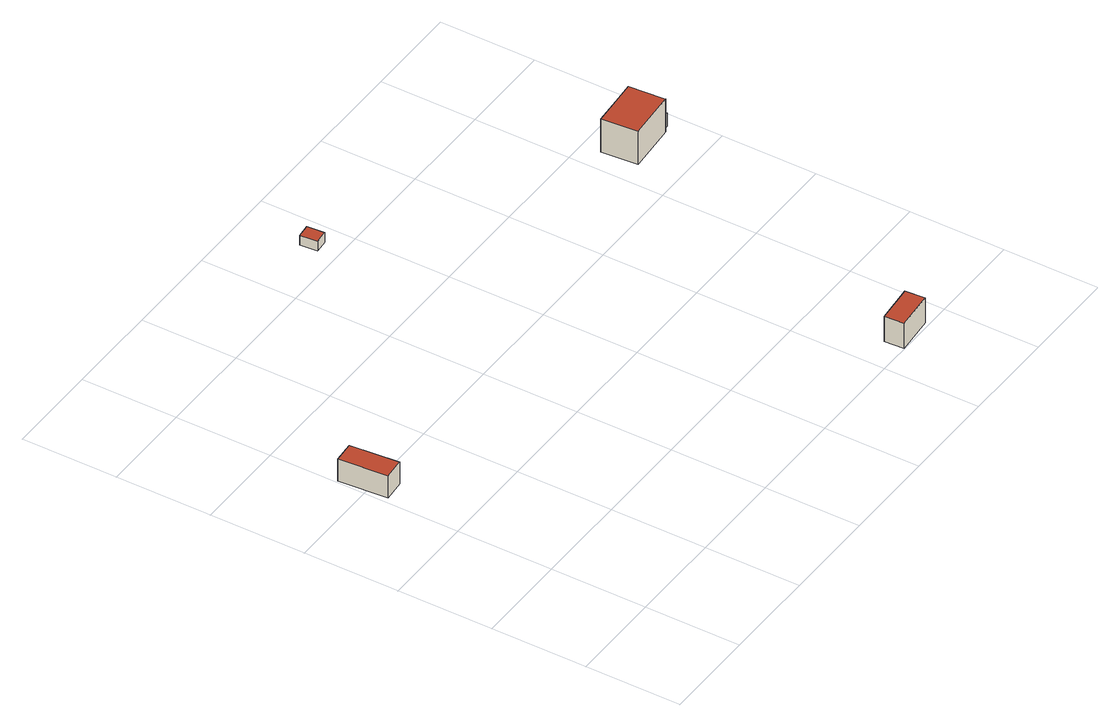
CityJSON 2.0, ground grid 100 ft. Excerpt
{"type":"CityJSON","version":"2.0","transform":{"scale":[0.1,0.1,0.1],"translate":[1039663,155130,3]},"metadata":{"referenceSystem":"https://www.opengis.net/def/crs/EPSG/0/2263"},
"CityObjects":{
"building1":{"type":"Building","attributes":{"name":"Bldg_1210000564","BIN":"4531158"},"geometry":[{"type":"MultiSurface","lod":"2","boundaries":[[[0,1,2,3]],[[4,5,6,7]],[[3,2,7,6]],[[0,3,6,5]],[[1,0,5,4]],[[2,1,4,7]]],"semantics":{"surfaces":[{"type":"RoofSurface","BIN":"4531158"},{"type":"GroundSurface"},{"type":"WallSurface"}],"values":[0,1,2,2,2,2]}}]},
"building2":{"type":"Building","attributes":{"name":"Bldg_1511013865","BIN":"4000000"},"geometry":[{"type":"MultiSurface","lod":"2","boundaries":[[[8,9,10,11]],[[12,13,14,15]],[[8,11,15,14]],[[9,8,14,13]],[[10,9,13,12]],[[11,10,12,15]]],"semantics":{"surfaces":[{"type":"RoofSurface","BIN":"4000000"},{"type":"GroundSurface"},{"type":"WallSurface"}],"values":[0,1,2,2,2,2]}}]},
"building3":{"type":"Building","attributes":{"name":"Bldg_1210015174","BIN":"4303310"},"geometry":[{"type":"MultiSurface","lod":"2","boundaries":[[[16,17,18,19]],[[20,21,22,23]],[[16,19,23,22]],[[17,16,22,21]],[[18,17,21,20]],[[19,18,20,23]]],"semantics":{"surfaces":[{"type":"RoofSurface","BIN":"4303310"},{"type":"GroundSurface"},{"type":"WallSurface"}],"values":[0,1,2,2,2,2]}}]},
"building4":{"type":"Building","attributes":{"name":"Bldg_1210000715","BIN":"4303158"},"geometry":[{"type":"MultiSurface","lod":"2","boundaries":[[[24,25,26,27,28,29]],[[30,31,32,33,34,35]],[[36,37,38,39,40,41,42,43]],[[29,28,43,42]],[[35,34,42,41]],[[30,35,41,40]],[[31,30,40,39]],[[32,31,39,38]],[[26,25,38,37]],[[27,26,37,36]],[[28,27,36,43]],[[32,25,24,33]],[[33,24,29,34]]],"semantics":{"surfaces":[{"type":"RoofSurface","BIN":"4303158"},{"type":"GroundSurface"},{"type":"WallSurface"}],"values":[0,0,1,2,2,2,2,2,2,2,2,2,2]}}]}
},
"vertices":[
[228,3301,278],[9,3282,278],[53,2772,278],[272,2791,278],[9,3282,23],[228,3301,23],[272,2791,23],[53,2772,23],
[2785,5377,135],[2645,5366,135],[2659,5184,135],[2799,5195,135],[2659,5184,23],[2645,5366,23],[2785,5377,23],[2799,5195,23],
[4732,245,298],[4327,210,298],[4344,6,298],[4750,41,298],[4344,6,6],[4327,210,6],[4732,245,6],[4750,41,6],
[5739,3833,399],[5556,3819,399],[5217,3793,399],[5246,3414,399],[5768,3455,399],[5767,3476,399],[5806,3889,175],[5552,3870,175],[5556,3819,175],[5739,3833,175],[5767,3476,175],[5838,3482,175],[5246,3414,17],[5217,3793,17],[5556,3819,17],[5552,3870,17],[5806,3889,17],[5838,3482,17],[5767,3476,17],[5768,3455,17]
]}
